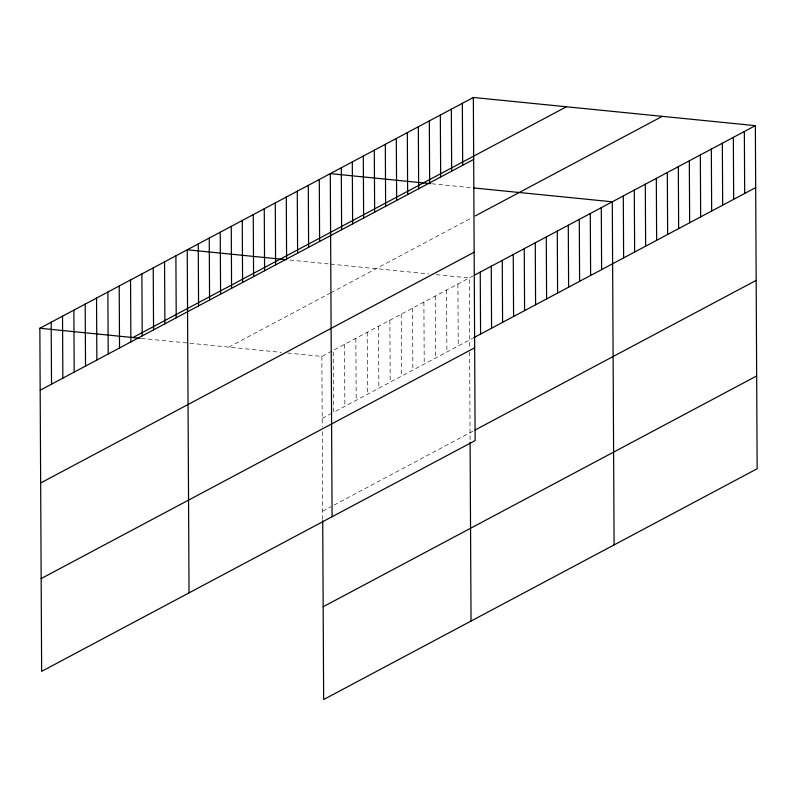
<?xml version="1.0" encoding="UTF-8"?>
<svg xmlns="http://www.w3.org/2000/svg" width="797" height="797" viewBox="0 0 797 797"><rect width="100%" height="100%" fill="white"/><g stroke="black" fill="none" stroke-linecap="round" stroke-linejoin="round"><path stroke-width="0.6" stroke-dasharray="3.98 2.99" d="M228.789 347.123L329.799 293.356M330.835 292.808L472.222 217.531M287.568 353.001L321.858 356.428L332.16 350.939M473.249 275.832L333.196 350.391L333.515 412.348L472.571 338.327M322.177 418.385L331.452 413.444M322.665 511.166L330.914 506.772M334.003 505.129L473.059 431.097M431.745 183.768L471.296 187.713M289.889 260.041L328.244 263.877M330.635 264.116L428.836 273.919M436.178 274.656L469.244 277.964L469.602 347.243M141.298 338.386L281.451 352.384M469.632 352.125L470.1 441.06M457.906 283.991L458.235 345.958M446.569 290.028L446.898 351.995M435.232 296.066L435.56 358.022M423.894 302.103L424.213 364.06M412.557 308.14L412.876 370.097M401.22 314.177L401.539 376.134M389.882 320.205L390.201 382.171M378.545 326.242L378.864 388.209M367.208 332.279L367.527 394.246M355.87 338.317L356.189 400.273M344.533 344.354L344.852 406.311M321.858 356.428L322.227 426.933M322.247 431.815L322.705 519.524"/><path stroke-width="1.2" d="M473.348 97.473L475.142 440.572L41.643 671.353L39.85 328.254L473.348 97.473L755.357 125.647L757.15 468.746L323.652 699.527L322.715 520.72M132.91 337.549L566.408 106.768M40.179 390.211L473.677 159.43M475.221 215.937L662.287 116.352M40.657 482.992L474.155 252.211M474.245 275.294L755.357 125.647M473.567 337.789L755.676 187.604M41.165 578.582L474.663 347.801M475.052 430.031L756.164 280.385M323.164 606.746L756.662 375.965M430.549 183.649L330.297 173.626L332.09 516.735M473.697 187.953L612.295 201.8L614.098 544.899M286.292 259.683L187.235 249.79L189.038 592.888M39.85 328.254L140.103 338.267M744.348 131.505L744.677 193.462M733.35 137.363L733.668 199.32M722.341 143.221L722.67 205.178M711.332 149.079L711.661 211.036M700.334 154.937L700.653 216.894M689.325 160.795L689.654 222.752M678.327 166.653L678.645 228.609M667.318 172.511L667.647 234.467M656.32 178.369L656.638 240.325M645.311 184.227L645.64 246.183M634.302 190.084L634.631 252.041M623.304 195.942L623.623 257.899M601.297 207.658L601.615 269.625M590.288 213.516L590.617 275.483M579.289 219.374L579.608 281.341M568.281 225.232L568.61 287.199M557.282 231.09L557.601 293.057M546.274 236.948L546.603 298.915M535.265 242.806L535.594 304.773M524.267 248.664L524.585 310.631M513.258 254.522L513.587 316.489M502.259 260.38L502.578 322.347M491.251 266.238L491.58 328.205M480.252 272.096L480.571 334.063M470.1 442.255L471.037 621.062M462.35 103.331L462.668 165.288M451.341 109.189L451.67 171.146M440.333 115.047L440.661 177.014M429.334 120.905L429.653 182.872M418.325 126.763L418.654 188.73M407.327 132.621L407.646 194.588M396.318 138.479L396.647 200.445M385.32 144.337L385.638 206.303M374.311 150.195L374.64 212.161M363.302 156.053L363.631 218.019M352.304 161.911L352.623 223.877M341.295 167.768L341.624 229.735M319.288 179.484L319.617 241.451M308.29 185.352L308.608 247.309M297.281 191.21L297.61 253.167M286.282 197.068L286.601 259.025M275.274 202.926L275.603 264.883M264.265 208.784L264.594 270.741M253.267 214.642L253.585 276.599M242.258 220.5L242.587 282.457M231.26 226.358L231.578 288.315M220.251 232.216L220.58 294.173M209.252 238.074L209.571 300.031M198.244 243.932L198.573 305.889M175.898 255.827L176.227 317.784M164.561 261.864L164.889 323.821M153.223 267.892L153.552 329.858M141.886 273.929L142.215 335.896M130.549 279.966L130.877 341.933M119.211 286.003L119.54 347.96M107.874 292.041L108.203 353.998M96.537 298.078L96.865 360.035M85.199 304.115L85.528 366.072M73.862 310.143L74.191 372.109M62.525 316.18L62.853 378.147M51.187 322.217L51.516 384.184"/></g></svg>
